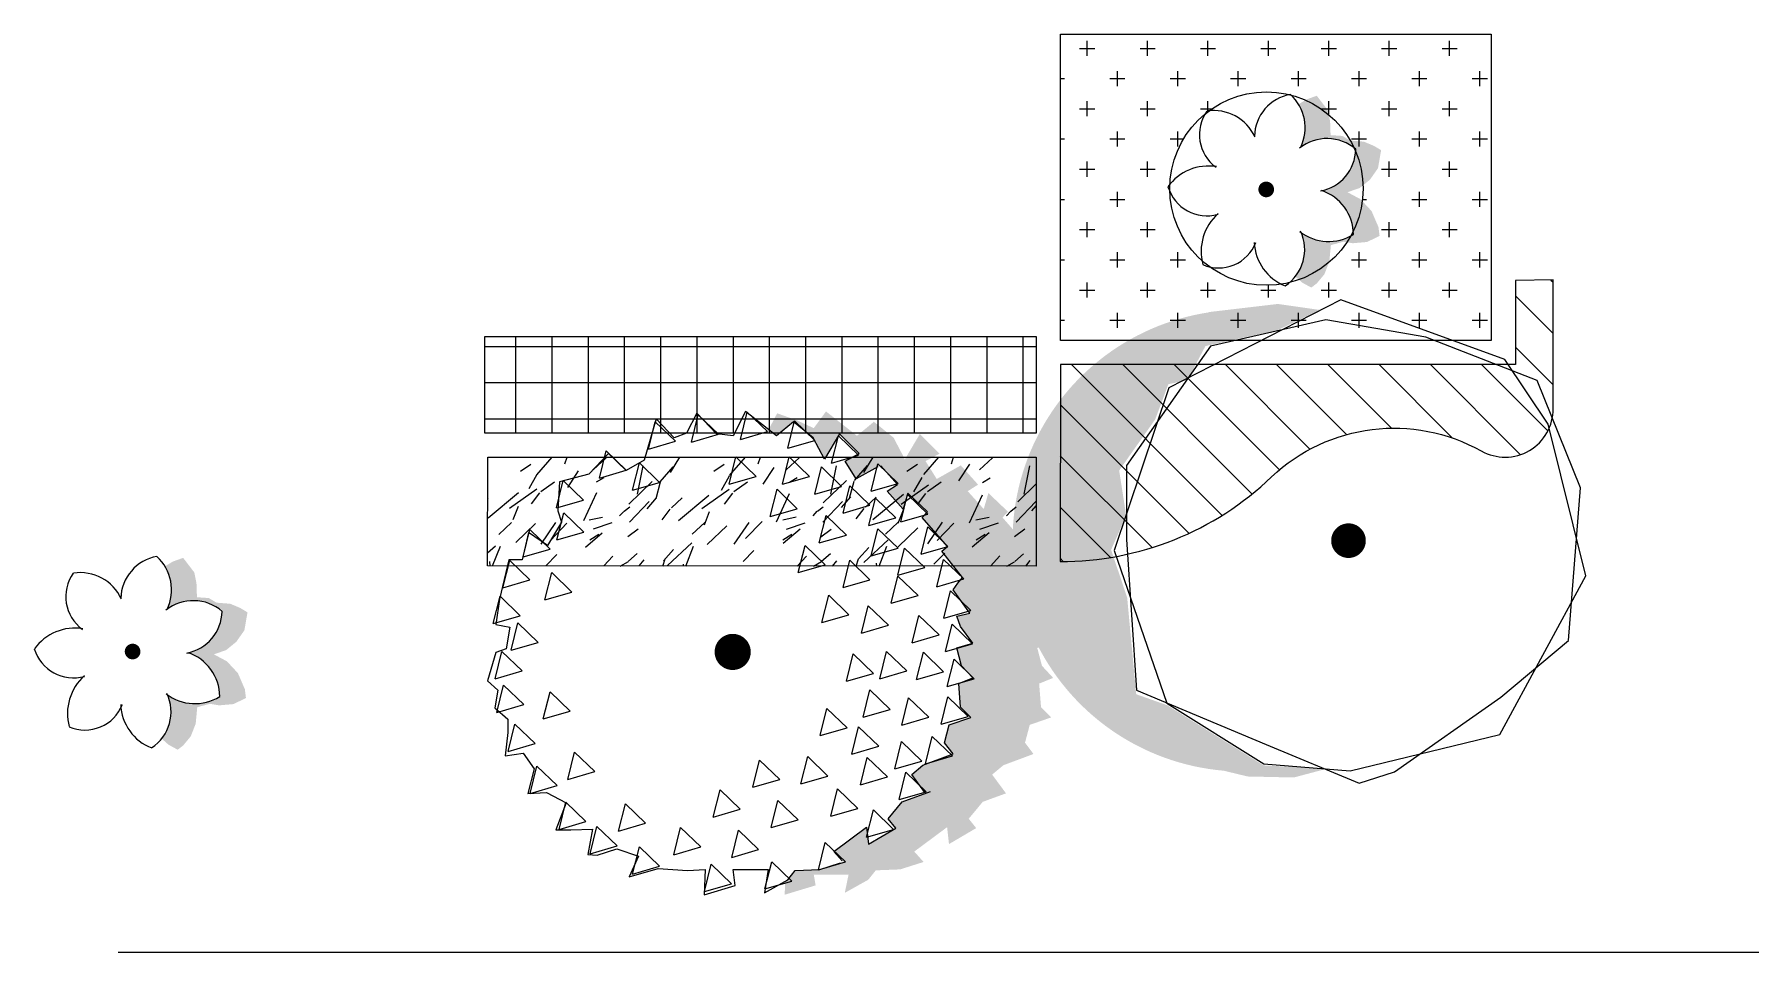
# Model space of a CAD drawing. Header units: feet. Extents: x 919634 to 928945, y 707022 to 708026.
# Drawn here: x 921510.94 to 921546.46, y 707276.41 to 707295.41 of the extents above; entities that cross this region are included whole.
import ezdxf

# ---------------------------------------------------------------- set-up
doc = ezdxf.new("R2010")
doc.units = ezdxf.units.FT
doc.header["$LTSCALE"] = 20
doc.header["$MEASUREMENT"] = 0
for name, color, linetype in [('-u-site-xref', 7, 'Continuous'), ('x-Villa4-LP Block$0$L-002', 253, 'Continuous'), ('x-Villa4-LP Block$0$LK-SHRB-035M', 253, 'Continuous'), ('x-Villa4-LP Block$0$LK-SHRB-TRNK', 253, 'Continuous'), ('x-Villa4-LP Block$0$LK-TREE-013M', 253, 'Continuous'), ('x-Villa4-LP Block$0$LK-TREE-025M', 253, 'Continuous'), ('x-Villa4-LP Block$0$LK-TREE-050M', 253, 'Continuous'), ('x-Villa4-LP Block$0$LK-TREE-TRNK', 253, 'Continuous'), ('x-Villa4-LP Block$0$LP-PATT-SHAR', 253, 'Continuous'), ('x-Villa4-LP Block$0$LP-SHAR-BRDR-CONT', 253, 'Continuous'), ('x-Villa4-LP Block$0$LP-SHRB', 253, 'Continuous'), ('x-Villa4-LP Block$0$LP-TREE', 253, 'Continuous')]:
    doc.layers.add(name, color=color, linetype=linetype)
for name, color, linetype, plot in [('x-Villa4-LP Block$0$-u-site-no_plot', 253, 'Continuous', False), ('x-Villa4-LP Block$0$LK-SHRB-SHAD', 253, 'Continuous', False), ('x-Villa4-LP Block$0$LK-TREE-SHAD', 253, 'Continuous', False), ('x-Villa4-LP Block$0$LK-TREE-SHAD-SM30', 253, 'Continuous', False), ('x-Villa4-LP Block$0$LK-TREE-SHAD-SM40', 253, 'Continuous', False), ('x-Villa4-LP Block$0$LK-TREE-SHAD-SM50', 253, 'Continuous', False)]:
    doc.layers.add(name, color=color, linetype=linetype, plot=plot)
doc.layers.get('-u-site-xref').off()

# ---------------------------------------------------------------- blocks, each defined once
blk = doc.blocks.new('x-Villa4-LP Block$0$SHRUB-TROP-021')
at = {"layer": 'x-Villa4-LP Block$0$LK-SHRB-SHAD'}
blk.add_hatch(color=256, dxfattribs=at).paths.add_polyline_path([(0.568, 0.182), (0.56, 0.166, -0.120302), (0.486, 0.057), (0.477, 0.046), (0.468, 0.042, -0.109158), (0.359, -0.008), (0.364, -0.01, -0.108552), (0.472, -0.078), (0.499, -0.1), (0.513, -0.127, -0.144436), (0.562, -0.288), (0.563, -0.292), (0.511, -0.32), (0.483, -0.325, -0.037199), (0.439, -0.334), (0.422, -0.337), (0.41, -0.336, -0.078012), (0.318, -0.323), (0.294, -0.32), (0.267, -0.303, -0.036485), (0.23, -0.281), (0.237, -0.309, -0.018135), (0.242, -0.329), (0.244, -0.337), (0.245, -0.341, -0.054975), (0.249, -0.401), (0.249, -0.411), (0.247, -0.421, -0.054333), (0.234, -0.479), (0.232, -0.488), (0.228, -0.495, -0.055591), (0.198, -0.549), (0.19, -0.564), (0.232, -0.601), (0.291, -0.633), (0.326, -0.606), (0.375, -0.547), (0.407, -0.465), (0.417, -0.359), (0.499, -0.337), (0.558, -0.347), (0.65, -0.339), (0.731, -0.3), (0.724, -0.243), (0.679, -0.139), (0.608, -0.063), (0.524, -0.018), (0.603, 0.009), (0.669, 0.063), (0.721, 0.137), (0.741, 0.253), (0.694, 0.281), (0.63, 0.308), (0.541, 0.315), (0.491, 0.345), (0.415, 0.35), (0.412, 0.439), (0.398, 0.51), (0.326, 0.604), (0.259, 0.58), (0.21, 0.55), (0.232, 0.51), (0.237, 0.489, -0.111279), (0.249, 0.361), (0.249, 0.352), (0.246, 0.342, -0.060004), (0.224, 0.275), (0.223, 0.273, -0.073716), (0.297, 0.312), (0.299, 0.313), (0.301, 0.313, -0.202635), (0.521, 0.297), (0.533, 0.293), (0.575, 0.263), (0.575, 0.261, -0.002353), (0.577, 0.259, -0.055881), (0.57, 0.198)])
at = {"layer": 'x-Villa4-LP Block$0$LK-SHRB-035M'}
for centre, radius, start, end in [((0.205, 0.336), 0.281, 99.8124, 178.8039), ((-0.041, 0.398), 0.292, 334.3202, 47.3407), ((-0.17, 0.354), 0.261, 144.5008, 233.9817), ((-0.34, 0.213), 0.296, 25.2554, 98.0617), ((0.392, 0.044), 0.284, 49.1324, 128.6056), ((0.3, 0.263), 0.277, 280.4099, 359.1805), ((-0.372, -0.172), 0.323, 80.7702, 144.1242), ((-0.382, 0.093), 0.263, 196.7633, 285.6735), ((0.264, -0.291), 0.298, 0.1344, 72.0768), ((-0.093, -0.4), 0.327, 131.7923, 194.9509), ((-0.029, -0.389), 0.277, 303.2015, 25.5324), ((0.403, -0.034), 0.302, 232.019, 301.8067), ((-0.307, -0.247), 0.259, 246.71, 338.3842), ((0.236, -0.33), 0.313, 182.1854, 248.8532)]:
    blk.add_arc(centre, radius, start, end, dxfattribs=at)
at = {"layer": 'x-Villa4-LP Block$0$LK-SHRB-TRNK', "const_width": 0.05}
blk.add_lwpolyline([(-0.023, 0.011, 1), (0.023, -0.011, 1)], format="xyb", close=True, dxfattribs=at)
blk = doc.blocks.new('x-Villa4-LP Block$0$TREE-EVGR-001')
at = {"layer": 'x-Villa4-LP Block$0$LK-TREE-SHAD'}
blk.add_hatch(color=256, dxfattribs=at).paths.add_polyline_path([(0.109, -0.4758), (0.1079, -0.5039), (0.1722, -0.4845), (0.1683, -0.4622), (0.2405, -0.4622), (0.2327, -0.5), (0.2814, -0.4728), (0.297, -0.4533), (0.3476, -0.4513), (0.3963, -0.4359), (0.3769, -0.4143), (0.4451, -0.3637), (0.449, -0.3988), (0.5055, -0.3656), (0.4899, -0.3462), (0.5191, -0.3111), (0.5673, -0.2935), (0.5386, -0.2546), (0.562, -0.2351), (0.6244, -0.2118), (0.6068, -0.1884), (0.6166, -0.1514), (0.6614, -0.1358), (0.64, -0.1144), (0.6361, -0.0657), (0.6653, -0.054), (0.6419, -0.0287), (0.6322, 0.0083), (0.6653, 0.0181), (0.64, 0.0531), (0.6322, 0.0745), (0.6594, 0.0804), (0.6244, 0.1291), (0.6341, 0.1427), (0.6438, 0.1544), (0.601, 0.2089), (0.6127, 0.2187), (0.5601, 0.279), (0.5717, 0.2907), (0.5308, 0.3297), (0.5211, 0.2966), (0.4879, 0.3336), (0.5094, 0.3472), (0.4735, 0.3871), (0.4236, 0.3589), (0.4003, 0.3959), (0.4295, 0.4115), (0.3886, 0.4524), (0.3574, 0.3998), (0.334, 0.4446), (0.2931, 0.4777), (0.258, 0.4485), (0.1937, 0.4991), (0.1683, 0.4644), (0.1333, 0.4806), (0.0923, 0.4952), (0.0746, 0.4614), (0.091, 0.4485), (0.1261, 0.4777), (0.167, 0.4446), (0.1904, 0.3998), (0.2216, 0.4524), (0.2625, 0.4115), (0.2333, 0.3959), (0.2566, 0.3589), (0.3065, 0.3871), (0.3424, 0.3472), (0.3209, 0.3336), (0.3541, 0.2966), (0.3638, 0.3297), (0.4047, 0.2907), (0.3931, 0.279), (0.4457, 0.2187), (0.434, 0.2089), (0.4768, 0.1544), (0.4671, 0.1427), (0.4574, 0.1291), (0.4924, 0.0804), (0.4652, 0.0745), (0.473, 0.0531), (0.4983, 0.0181), (0.4652, 0.0083), (0.4749, -0.0287), (0.4983, -0.054), (0.4691, -0.0657), (0.473, -0.1144), (0.4944, -0.1358), (0.4496, -0.1514), (0.4398, -0.1884), (0.4574, -0.2118), (0.395, -0.2351), (0.3716, -0.2546), (0.4003, -0.2935), (0.3521, -0.3111), (0.3229, -0.3462), (0.3385, -0.3656), (0.282, -0.3988), (0.2781, -0.3637), (0.2099, -0.4143), (0.2293, -0.4359), (0.1806, -0.4513), (0.13, -0.4533), (0.1144, -0.4728)])
at = {"layer": 'x-Villa4-LP Block$0$LK-TREE-013M'}
for p, q in [((-0.1749, 0.4209), (-0.1609, 0.4775)), ((-0.1189, 0.4371), (-0.1609, 0.4775)), ((-0.0858, 0.4354), (-0.0718, 0.4921)), ((-0.0297, 0.4516), (-0.0718, 0.4921)), ((0.0161, 0.4409), (0.0301, 0.4975)), ((0.0721, 0.4571), (0.0301, 0.4975)), ((0.1143, 0.4227), (0.1284, 0.4793)), ((0.1704, 0.4389), (0.1284, 0.4793)), ((-0.1749, 0.4209), (-0.1189, 0.4371)), ((-0.0858, 0.4354), (-0.0297, 0.4516)), ((0.0161, 0.4409), (0.0721, 0.4571)), ((0.1143, 0.4227), (0.1704, 0.4389)), ((0.2053, 0.3918), (0.2193, 0.4484)), ((0.2614, 0.408), (0.2193, 0.4484)), ((-0.2768, 0.3609), (-0.2628, 0.4175)), ((-0.2208, 0.3771), (-0.2628, 0.4175)), ((-0.2077, 0.3354), (-0.1937, 0.3921)), ((-0.1516, 0.3516), (-0.1937, 0.3921)), ((-0.0076, 0.3482), (0.0065, 0.4048)), ((0.0485, 0.3643), (0.0065, 0.4048)), ((0.1034, 0.3482), (0.1174, 0.4048)), ((0.1595, 0.3643), (0.1174, 0.4048)), ((0.2053, 0.3918), (0.2614, 0.408)), ((-0.2768, 0.3609), (-0.2208, 0.3771)), ((-0.0076, 0.3482), (0.0485, 0.3643)), ((0.1034, 0.3482), (0.1595, 0.3643)), ((0.1702, 0.3272), (0.1842, 0.3838)), ((0.2262, 0.3433), (0.1842, 0.3838)), ((0.2872, 0.3336), (0.3012, 0.3902)), ((0.3432, 0.3498), (0.3012, 0.3902)), ((-0.366, 0.2991), (-0.352, 0.3557)), ((-0.3099, 0.3152), (-0.352, 0.3557)), ((-0.2077, 0.3354), (-0.1516, 0.3516)), ((0.0779, 0.2809), (0.092, 0.3375)), ((0.134, 0.297), (0.092, 0.3375)), ((0.1702, 0.3272), (0.2262, 0.3433)), ((0.229, 0.2882), (0.243, 0.3448)), ((0.285, 0.3043), (0.243, 0.3448)), ((0.2872, 0.3336), (0.3432, 0.3498)), ((0.349, 0.27), (0.3631, 0.3266)), ((0.4051, 0.2861), (0.3631, 0.3266)), ((-0.366, 0.2991), (-0.3099, 0.3152)), ((-0.3648, 0.2323), (-0.3507, 0.2889)), ((-0.3087, 0.2485), (-0.3507, 0.2889)), ((0.0779, 0.2809), (0.134, 0.297)), ((0.229, 0.2882), (0.285, 0.3043)), ((0.2824, 0.2625), (0.2964, 0.3191)), ((0.3384, 0.2786), (0.2964, 0.3191)), ((0.349, 0.27), (0.4051, 0.2861)), ((-0.4351, 0.1972), (-0.4211, 0.2539)), ((-0.3791, 0.2134), (-0.4211, 0.2539)), ((0.1798, 0.2263), (0.1939, 0.283)), ((0.2359, 0.2425), (0.1939, 0.283)), ((0.2824, 0.2625), (0.3384, 0.2786)), ((0.2872, 0.1991), (0.3012, 0.2557)), ((0.3432, 0.2152), (0.3012, 0.2557)), ((0.3909, 0.2027), (0.4049, 0.2593)), ((0.4469, 0.2189), (0.4049, 0.2593)), ((-0.3648, 0.2323), (-0.3087, 0.2485)), ((0.1362, 0.1645), (0.1502, 0.2211)), ((0.1922, 0.1807), (0.1502, 0.2211)), ((0.1798, 0.2263), (0.2359, 0.2425)), ((0.2872, 0.1991), (0.3432, 0.2152)), ((0.3428, 0.159), (0.3568, 0.2156)), ((0.3988, 0.1752), (0.3568, 0.2156)), ((0.3909, 0.2027), (0.4469, 0.2189)), ((-0.4769, 0.1331), (-0.4629, 0.1898)), ((-0.4209, 0.1493), (-0.4629, 0.1898)), ((-0.4351, 0.1972), (-0.3791, 0.2134)), ((0.1362, 0.1645), (0.1922, 0.1807)), ((0.229, 0.1336), (0.243, 0.1902)), ((0.285, 0.1498), (0.243, 0.1902)), ((0.4236, 0.1354), (0.4377, 0.192)), ((0.4797, 0.1516), (0.4377, 0.192)), ((-0.4769, 0.1331), (-0.4209, 0.1493)), ((-0.3896, 0.1081), (-0.3756, 0.1648)), ((-0.3336, 0.1243), (-0.3756, 0.1648)), ((0.229, 0.1336), (0.285, 0.1498)), ((0.329, 0.1009), (0.3431, 0.1575)), ((0.3428, 0.159), (0.3988, 0.1752)), ((0.3851, 0.117), (0.3431, 0.1575)), ((0.4236, 0.1354), (0.4797, 0.1516)), ((-0.497, 0.0591), (-0.4829, 0.1157)), ((-0.4409, 0.0752), (-0.4829, 0.1157)), ((-0.3896, 0.1081), (-0.3336, 0.1243)), ((0.1853, 0.0609), (0.1993, 0.1175)), ((0.2413, 0.077), (0.1993, 0.1175)), ((0.329, 0.1009), (0.3851, 0.117)), ((0.4382, 0.07), (0.4522, 0.1266)), ((0.4942, 0.0861), (0.4522, 0.1266)), ((-0.497, 0.0591), (-0.4409, 0.0752)), ((0.1853, 0.0609), (0.2413, 0.077)), ((0.2672, 0.0391), (0.2812, 0.0957)), ((0.3232, 0.0552), (0.2812, 0.0957)), ((0.3727, 0.0191), (0.3867, 0.0757)), ((0.4287, 0.0352), (0.3867, 0.0757)), ((0.4382, 0.07), (0.4942, 0.0861)), ((-0.4597, 0.0038), (-0.4457, 0.0604)), ((-0.4036, 0.0199), (-0.4457, 0.0604)), ((0.2672, 0.0391), (0.3232, 0.0552)), ((0.4418, 0.0009), (0.4559, 0.0575)), ((0.4979, 0.017), (0.4559, 0.0575)), ((-0.4933, -0.0555), (-0.4793, 0.0011)), ((-0.4373, -0.0393), (-0.4793, 0.0011)), ((-0.4597, 0.0038), (-0.4036, 0.0199)), ((0.3054, -0.0555), (0.3194, 0.0011)), ((0.3614, -0.0393), (0.3194, 0.0011)), ((0.3727, 0.0191), (0.4287, 0.0352)), ((0.4418, 0.0009), (0.4979, 0.017)), ((0.2362, -0.061), (0.2503, -0.0043)), ((0.2923, -0.0448), (0.2503, -0.0043)), ((0.3818, -0.0573), (0.3958, -0.0007)), ((0.4378, -0.0412), (0.3958, -0.0007)), ((0.4455, -0.0719), (0.4595, -0.0152)), ((0.5015, -0.0557), (0.4595, -0.0152)), ((-0.4933, -0.0555), (-0.4373, -0.0393)), ((-0.4899, -0.1256), (-0.4759, -0.0689)), ((-0.4338, -0.1094), (-0.4759, -0.0689)), ((0.2362, -0.061), (0.2923, -0.0448)), ((0.3054, -0.0555), (0.3614, -0.0393)), ((0.3818, -0.0573), (0.4378, -0.0412)), ((0.4455, -0.0719), (0.5015, -0.0557)), ((-0.3933, -0.1391), (-0.3792, -0.0825)), ((-0.3372, -0.123), (-0.3792, -0.0825)), ((0.2708, -0.1355), (0.2848, -0.0789)), ((0.3269, -0.1193), (0.2848, -0.0789)), ((0.3509, -0.1519), (0.3649, -0.0953)), ((0.4069, -0.1357), (0.3649, -0.0953)), ((0.4327, -0.1501), (0.4468, -0.0934)), ((0.4888, -0.1339), (0.4468, -0.0934)), ((-0.4899, -0.1256), (-0.4338, -0.1094)), ((-0.3933, -0.1391), (-0.3372, -0.123)), ((0.1817, -0.1737), (0.1957, -0.1171)), ((0.2377, -0.1575), (0.1957, -0.1171)), ((0.2708, -0.1355), (0.3269, -0.1193)), ((0.3509, -0.1519), (0.4069, -0.1357)), ((0.4327, -0.1501), (0.4888, -0.1339)), ((-0.466, -0.2064), (-0.452, -0.1498)), ((-0.41, -0.1903), (-0.452, -0.1498)), ((0.1817, -0.1737), (0.2377, -0.1575)), ((0.2471, -0.2119), (0.2612, -0.1553)), ((0.3032, -0.1957), (0.2612, -0.1553)), ((0.4, -0.2319), (0.414, -0.1753)), ((0.456, -0.2157), (0.414, -0.1753)), ((-0.466, -0.2064), (-0.41, -0.1903)), ((-0.3423, -0.2646), (-0.3283, -0.208)), ((-0.2863, -0.2484), (-0.3283, -0.208)), ((0.2471, -0.2119), (0.3032, -0.1957)), ((0.3363, -0.2428), (0.3503, -0.1862)), ((0.3923, -0.2266), (0.3503, -0.1862)), ((-0.4206, -0.2937), (-0.4065, -0.2371)), ((-0.3645, -0.2775), (-0.4065, -0.2371)), ((-0.3423, -0.2646), (-0.2863, -0.2484)), ((0.0416, -0.281), (0.0556, -0.2244)), ((0.0976, -0.2648), (0.0556, -0.2244)), ((0.1416, -0.2737), (0.1557, -0.2171)), ((0.1977, -0.2575), (0.1557, -0.2171)), ((0.2653, -0.2755), (0.2794, -0.2189)), ((0.3214, -0.2594), (0.2794, -0.2189)), ((0.3363, -0.2428), (0.3923, -0.2266)), ((0.4, -0.2319), (0.456, -0.2157)), ((-0.4206, -0.2937), (-0.3645, -0.2775)), ((0.0416, -0.281), (0.0976, -0.2648)), ((0.1416, -0.2737), (0.1977, -0.2575)), ((0.2035, -0.341), (0.2175, -0.2844)), ((0.2595, -0.3248), (0.2175, -0.2844)), ((0.2653, -0.2755), (0.3214, -0.2594)), ((0.3454, -0.3064), (0.3594, -0.2498)), ((0.4014, -0.2903), (0.3594, -0.2498)), ((-0.3605, -0.3683), (-0.3465, -0.3116)), ((-0.3045, -0.3521), (-0.3465, -0.3116)), ((-0.2368, -0.3719), (-0.2228, -0.3153)), ((-0.1808, -0.3557), (-0.2228, -0.3153)), ((-0.0403, -0.3428), (-0.0263, -0.2862)), ((0.0157, -0.3266), (-0.0263, -0.2862)), ((0.0798, -0.3646), (0.0938, -0.308)), ((0.1358, -0.3485), (0.0938, -0.308)), ((0.3454, -0.3064), (0.4014, -0.2903)), ((-0.3605, -0.3683), (-0.3045, -0.3521)), ((-0.2368, -0.3719), (-0.1808, -0.3557)), ((-0.0403, -0.3428), (0.0157, -0.3266)), ((0.0798, -0.3646), (0.1358, -0.3485)), ((0.2035, -0.341), (0.2595, -0.3248)), ((0.2781, -0.3846), (0.2921, -0.328)), ((0.3341, -0.3685), (0.2921, -0.328)), ((-0.2957, -0.4188), (-0.2817, -0.3621)), ((-0.2397, -0.4026), (-0.2817, -0.3621)), ((-0.1222, -0.421), (-0.1082, -0.3644)), ((-0.0661, -0.4048), (-0.1082, -0.3644)), ((-0.0021, -0.4264), (0.0119, -0.3698)), ((0.0539, -0.4103), (0.0119, -0.3698)), ((0.2781, -0.3846), (0.3341, -0.3685)), ((-0.2957, -0.4188), (-0.2397, -0.4026)), ((-0.2077, -0.461), (-0.1937, -0.4044)), ((-0.1516, -0.4448), (-0.1937, -0.4044)), ((-0.1222, -0.421), (-0.0661, -0.4048)), ((-0.0021, -0.4264), (0.0539, -0.4103)), ((0.178, -0.4519), (0.192, -0.3953)), ((0.2341, -0.4357), (0.192, -0.3953)), ((-0.2077, -0.461), (-0.1516, -0.4448)), ((-0.0585, -0.4974), (-0.0445, -0.4407)), ((-0.0025, -0.4812), (-0.0445, -0.4407)), ((0.067, -0.4919), (0.0811, -0.4353)), ((0.1231, -0.4757), (0.0811, -0.4353)), ((0.178, -0.4519), (0.2341, -0.4357)), ((-0.0585, -0.4974), (-0.0025, -0.4812)), ((0.067, -0.4919), (0.1231, -0.4757))]:
    blk.add_line(p, q, dxfattribs=at)
at = {"layer": 'x-Villa4-LP Block$0$LK-TREE-050M'}
for points in [[(0.3015, 0.3842), (0.2566, 0.3589), (0.2333, 0.3959), (0.2625, 0.4115), (0.2216, 0.4524), (0.1904, 0.3998), (0.167, 0.4446), (0.1261, 0.4777), (0.091, 0.4485), (0.0267, 0.4991), (0.0013, 0.4485), (-0.0337, 0.4524), (-0.0747, 0.4952), (-0.0961, 0.4543), (-0.1214, 0.4446), (-0.1585, 0.4835), (-0.1838, 0.3979), (-0.2208, 0.3764), (-0.2578, 0.4115), (-0.2988, 0.3686), (-0.3592, 0.3531), (-0.3631, 0.2927), (-0.3553, 0.2693), (-0.3845, 0.2206), (-0.4235, 0.2479), (-0.4371, 0.1914), (-0.4644, 0.1914), (-0.4839, 0.1096), (-0.4917, 0.057), (-0.4625, 0.0512), (-0.4703, 0.0064), (-0.4917, -0.0014), (-0.5092, -0.0599), (-0.4878, -0.0793), (-0.4936, -0.1163), (-0.4664, -0.1397), (-0.4664, -0.167), (-0.4722, -0.2157), (-0.4352, -0.2098), (-0.4118, -0.2429), (-0.4254, -0.2936), (-0.3865, -0.2916), (-0.3455, -0.3131), (-0.367, -0.3695), (-0.3358, -0.3695), (-0.291, -0.3676), (-0.3007, -0.4202), (-0.2812, -0.4221), (-0.2403, -0.4085), (-0.1955, -0.4241), (-0.215, -0.4669), (-0.1546, -0.4494), (-0.0941, -0.4533), (-0.0571, -0.4513), (-0.0591, -0.5039), (0.0052, -0.4845), (0.0013, -0.4513), (0.0735, -0.4513), (0.0657, -0.5), (0.1144, -0.4728), (0.13, -0.4533), (0.1806, -0.4513), (0.2235, -0.4377)], [(0.3989, -0.2916), (0.3716, -0.2546), (0.395, -0.2351), (0.4574, -0.2118), (0.4398, -0.1884), (0.4496, -0.1514), (0.4944, -0.1358), (0.473, -0.1144), (0.4691, -0.0657), (0.4983, -0.054), (0.4749, -0.0287), (0.4652, 0.0083), (0.4983, 0.0181), (0.473, 0.0531), (0.4652, 0.0745), (0.4924, 0.0804), (0.4574, 0.1291), (0.4671, 0.1427), (0.4768, 0.1544), (0.434, 0.2089), (0.4457, 0.2187), (0.3931, 0.279), (0.4047, 0.2907), (0.3638, 0.3297), (0.3541, 0.2966), (0.3209, 0.3336), (0.3424, 0.3472), (0.3073, 0.3862)], [(0.2274, -0.4338), (0.2099, -0.4143), (0.2781, -0.3637), (0.282, -0.3988), (0.3385, -0.3656), (0.3229, -0.3462), (0.3521, -0.3111), (0.4106, -0.2897)]]:
    blk.add_lwpolyline(points, dxfattribs=at)
at = {"layer": 'x-Villa4-LP Block$0$LK-TREE-TRNK', "const_width": 0.0375}
blk.add_lwpolyline([(-0.007, -0.0174, 1), (0.007, 0.0174, 1)], format="xyb", close=True, dxfattribs=at)
blk = doc.blocks.new('x-Villa4-LP Block$0$TREE-SIMP-007')
at = {"layer": 'x-Villa4-LP Block$0$LK-TREE-SHAD'}
blk.add_hatch(color=256, dxfattribs=at).paths.add_polyline_path([(0.0446, 0.4933), (0.1186, 0.5129), (0.2186, 0.5107), (0.362, 0.476), (0.4816, 0.4108), (0.5968, 0.2935), (0.6686, 0.0957), (0.6708, -0.0759), (0.6294, -0.2193), (0.5555, -0.3345), (0.436, -0.4301), (0.3012, -0.4952), (0.1533, -0.5126), (0.062, -0.4996), (0.1533, -0.4561), (0.3099, -0.4214), (0.349, -0.3475), (0.3903, -0.3388), (0.4186, -0.2628), (0.4968, -0.152), (0.4816, -0.0542), (0.5142, 0.0197), (0.4794, 0.124), (0.4599, 0.3326), (0.3925, 0.3565), (0.1838, 0.4868)])
at = {"layer": 'x-Villa4-LP Block$0$LK-TREE-SHAD-SM30'}
h = blk.add_hatch(color=256, dxfattribs=at)
edge = h.paths.add_edge_path()
edge.add_arc((0.2278, 0), 0.5, 268.9557, 451.0443)
edge.add_arc((0.2096, 0), 0.5, -88.9557, 88.9557, ccw=False)
at = {"layer": 'x-Villa4-LP Block$0$LK-TREE-SHAD-SM40'}
h = blk.add_hatch(color=256, dxfattribs=at)
edge = h.paths.add_edge_path()
edge.add_arc((0.2096, 0), 0.5, 271.0443, 448.9557)
edge.add_arc((0.2096, 0), 0.5, 88.9557, 91.3924)
edge.add_arc((0.1853, 0), 0.5, -88.6076, 88.6076, ccw=False)
edge.add_arc((0.2096, 0), 0.5, 268.6076, 271.0443)
at = {"layer": 'x-Villa4-LP Block$0$LK-TREE-SHAD-SM50'}
h = blk.add_hatch(color=256, dxfattribs=at)
edge = h.paths.add_edge_path()
edge.add_arc((0.1853, 0), 0.5, 271.3924, 448.6076)
edge.add_arc((0.1853, 0), 0.5, 88.6076, 95.2219)
edge.add_arc((0.1591, -0.0014), 0.4997, -86.0659, 92.2148, ccw=False)
edge.add_arc((0.1853, 0), 0.5, 270.9269, 271.3924)
at = {"layer": 'x-Villa4-LP Block$0$LK-TREE-025M'}
blk.add_lwpolyline([(-0.0996, 0.5009), (-0.3296, 0.3389), (-0.4764, 0.2162), (-0.5027, -0.1144), (-0.4085, -0.3466), (-0.1675, -0.4407), (0.0494, -0.4779), (0.2992, -0.421), (0.4811, -0.1626), (0.4811, -0.0028), (0.4592, 0.3235), (0.1787, 0.4418), (-0.0229, 0.525)], close=True, dxfattribs=at)
at = {"layer": 'x-Villa4-LP Block$0$LK-TREE-050M'}
blk.add_lwpolyline([(-0.0032, 0.4987), (-0.3274, 0.4199), (-0.5137, 0.0761), (-0.4326, -0.2524), (-0.3384, -0.3925), (0.0166, -0.5217), (0.3891, -0.3312), (0.5074, 0.0213), (0.3934, 0.352), (0.1831, 0.4834)], close=True, dxfattribs=at)
at = {"layer": 'x-Villa4-LP Block$0$LK-TREE-TRNK', "const_width": 0.0375}
blk.add_lwpolyline([(-0.0187, 0, 1), (0.0188, 0, 1)], format="xyb", close=True, dxfattribs=at)
blk = doc.blocks.new('x-Villa4-LP Block', base_point=(60.568, -25.046, 0))
at = {"layer": 'x-Villa4-LP Block$0$LP-PATT-SHAR'}
h = blk.add_hatch(dxfattribs=at)
h.set_pattern_fill('CROSS', color=256, scale=2.5)
h.set_pattern_definition([(0, (80.0711, -12.3798), (0.625, 0.625), [0.3125, -0.9375]), (90, (80.22735, -12.5361), (-0.625, 0.625), [0.3125, -0.9375])])
h.paths.add_polyline_path([(80.071, -6.046), (88.984, -6.046), (88.984, -12.38), (80.071, -12.38)])
edge = h.paths.add_edge_path(flags=16)
edge.add_arc((84.334, -9.239), 2, 0, 360)
h = blk.add_hatch(dxfattribs=at)
h.set_pattern_fill('ANSI31', color=256, scale=6, angle=270)
h.set_pattern_definition([(315, (922353.1856, 708079.99876), (0.5303300859, 0.5303300859), [])])
edge = h.paths.add_edge_path()
edge.add_line((80.07, -12.88), (80.063, -16.952))
edge.add_arc((80.093, -10.673), 6.279, 269.7324, 313.8291)
edge.add_arc((86.974, -17.881), 3.686, 60.6837, 133.4067, ccw=False)
edge.add_arc((89.268, -13.794), 1, 240.6837, 360.1887)
edge.add_line((90.268, -13.791), (90.264, -11.129))
edge.add_line((90.264, -11.129), (89.484, -11.137))
edge.add_line((89.484, -11.137), (89.484, -12.88))
edge.add_line((89.484, -12.88), (80.07, -12.88))
h = blk.add_hatch(dxfattribs=at)
h.set_pattern_fill('ANSI37', color=256, scale=6, angle=45)
h.set_pattern_definition([(90, (67.15514, -14.29665), (-0.75, 0), []), (180, (67.15514, -14.29665), (-6e-17, -0.75), [])])
h.paths.add_polyline_path([(68.157, -14.296), (68.16, -12.296), (79.571, -12.296), (79.571, -14.296)])
h = blk.add_hatch(dxfattribs=at)
h.set_pattern_fill('LAFX-C235-MULCH', color=256, scale=4, pattern_type=2)
h.set_pattern_definition([(4.236394799, (922375.95116, 708263.2933), (-55.999999999963, -3.999999999998), [0.196788, -108.099101158]), (11.88865804, (922378.37884, 708265.32122), (-19.999999999988, -3.999999999987), [0.28226, -77.38369009]), (18.758650348, (922374.78816, 708264.8415), (-12.0013524932457, -3.9959402314204), [0.40684, -210.837088112]), (26.56505118, (922374.9626, 708263.664), (4, 4), [0.195036, -8.749234976]), (29.291362171, (922374.88264, 708264.28914), (-99.999999999965, -56.000000000016), [0.34172, -187.700846983]), (30.579226873, (922378.53148, 708266.10634), (-67.999999999959, -39.999999999993), [0.18574, -102.029717959]), (30.96375653, (922377.6447, 708264.0565), (-8, -4), [0.59336, -22.730447795]), (31.607502246, (922378.38612, 708264.9069), (-20.000000000025, -11.99999999999), [0.2219, -60.835449442]), (33.69006753, (922376.9542, 708262.3266), (-8, -4), [0.262072, -14.160132096]), (34.69515353, (922377.3758, 708265.90998), (-12, -7.99999999999), [0.34478, -62.900773356]), (35.188743132, (922376.38724, 708261.92678), (-107.9704025626283, -76.042042124729), [0.69372, -214.601423458]), (35.753887254, (922378.10992, 708263.67126), (-28.000000000026, -19.999999999992), [0.44784, -122.775543857]), (36.41637852, (922375.63132, 708263.45318), (-76.0141497079345, -55.980791742727), [0.55096, -208.255153236]), (36.869897646, (922375.1007, 708265.5029), (-12, -8), [0.145372, -19.854628052]), (37.184706453, (922375.1734, 708264.97234), (-16, -11.999999999985), [0.26458, -145.337616847]), (38.990994042, (922376.60532, 708264.20914), (-20.000000000004, -16), [0.196388, -107.877662002]), (39.61068824, (922376.26368, 708265.34302), (-91.999999999979, -75.999999999911), [0.82084, -149.751405045]), (40.502848385, (922378.02996, 708265.02322), (-135.96590655979, -116.039959726762), [0.45884, -215.170467848]), (41.34777722, (922375.18068, 708264.45634), (-31.999999999918, -27.999999999934), [0.24204, -132.964550145]), (42.580490783, (922378.46608, 708262.3629), (-47.999999999929, -43.9999999998675), [0.365244, -200.632269924]), (42.847037211, (922375.60224, 708264.68158), (-107.9619766122515, -100.041049604313), [0.68404, -222.92273816]), (43.363422958, (922376.52536, 708265.03774), (-68.00000000008, -64.000000000112), [0.359924, -98.675423192]), (43.958373324, (922376.80884, 708264.7979), (-107.999999999842, -103.999999999884), [0.56544, -155.023745074]), (44.028978069, (922376.06016, 708265.54654), (-116.000000000174, -112.000000000087), [0.303284, -166.597884011]), (44.118596003, (922374.90448, 708262.23934), (-123.941391475146, -120.060532562702), [0.6684, -177.545118527]), (45.909380449, (922377.50664, 708264.3981), (120.000000000068, 124.0000000000745), [0.32384, -177.889514997]), (46.193489424, (922378.04448, 708264.55074), (88.040753431885, 91.961001164119), [0.49352, -132.472645292]), (46.494333591, (922378.79316, 708265.6701), (71.966124761553, 76.032078012109), [0.59128, -109.753650142]), (47.290610043, (922378.53148, 708264.20186), (44.00000000005, 47.99999999999), [0.51436, -70.252845592]), (47.290610043, (922375.01348, 708265.40834), (44.00000000005, 47.99999999999), [0.1286, -70.638629437]), (47.815556684, (922375.95116, 708264.51442), (76.0000000000326, 84.000000000003), [0.3139, -172.428683982]), (48.6913859865, (922377.29584, 708262.25387), (27.9999999999734, 32.0000000000245), [0.63864, -175.088416463]), (48.945186229, (922375.56592, 708265.53926), (80.000000000142, 92.000000000041), [0.298808, -164.139629128]), (49.289153329, (922375.4932, 708262.43558), (23.989608738123, 28.008903452132), [0.41232, -189.619247558]), (50.527540152, (922375.10071, 708263.98378), (35.99999999987, 43.999999999912), [0.64028, -87.450565172]), (50.599339337, (922377.45572, 708263.57674), (35.999999999971, 43.999999999932), [0.26338, -144.677987345]), (51.666659891, (922378.76408, 708263.07522), (59.999999999906, 75.999999999877), [0.398448, -218.873072077]), (52.12501635, (922376.80156, 708263.95474), (12, 16), [0.165748, -45.441267482]), (52.523820439, (922375.893, 708265.3285), (52.000000000033, 67.999999999948), [0.274768, -150.933697007]), (52.744710546, (922376.16192, 708262.9153), (12.005711480502, 15.995714796359), [0.64836, -124.95417419]), (52.853313302, (922378.01544, 708262.8935), (11.999999999988, 15.999999999997), [0.300924, -165.301008913]), (52.853313302, (922374.90446, 708262.84262), (11.999999999988, 15.999999999997), [0.60184, -165.00008547]), (53.426969021, (922377.2086, 708265.68466), (80.000000000007, 108.000000000085), [0.280572, -154.1215009]), (55.0079798, (922378.55328, 708263.6349), (8, 11.99999999998), [0.266172, -48.560048848]), (55.581635521, (922377.23768, 708264.00562), (51.972638821297, 76.018713577112), [0.4758, -169.27695965]), (55.885527055, (922377.38304, 708264.8197), (7.999999999982, 11.999999999992), [0.54432, -149.228841408]), (56.30993247, (922376.7071, 708262.7481), (4, 8), [0.7338, -13.688400686]), (56.30993247, (922375.7912, 708263.0534), (4, 8), [0.28828, -14.133924795]), (56.59217541, (922378.30616, 708265.76462), (108.055268550855, 163.9635902827126), [0.40924, -210.379751976]), (57.14427805, (922374.73728, 708263.3151), (36.026561411081, 55.982915901847), [0.41532, -147.151605013]), (57.99461679, (922376.06016, 708262.30475), (12, 19.99999999998), [0.41144, -37.324493665]), (60.708637829, (922377.12864, 708261.95586), (56.0000000000163, 99.999999999965), [0.3417, -187.700846983]), (62.8188889145, (922376.4672, 708263.94018), (4.000000000004, 7.9999999999994), [0.302324, -166.07075002]), (65.1794586645, (922377.89184, 708265.6265), (23.980169848585, 52.0091477917293), [0.64068, -237.38454054]), (66.250505507, (922376.27824, 708262.65366), (27.999999999995, 63.999999999887), [0.397056, -108.854947861]), (68.19859051, (922376.33636, 708264.26726), (4, 12), [0.548, -20.9926629]), (68.4590240815, (922376.78704, 708265.28486), (51.999999999908, 132.000000000026), [0.296948, -163.116638836]), (69.102234501, (922375.47868, 708263.05342), (31.960799133383, 84.014923190774), [0.42792, -145.174275512]), (69.227745318, (922378.68412, 708262.86442), (11.999999999969, 31.999999999995), [0.225444, -123.83905563]), (70.346175942, (922377.23768, 708262.96618), (4.000000000006, 11.999999999987), [0.64832, -58.815942178]), (70.974393962, (922377.87004, 708262.47194), (4.000000000009, 12.000000000004), [0.44592, -122.256954237]), (71.56505118, (922375.7549, 708263.9257), (-2e-12, 4), [0.6206, -12.028506916]), (72.9794743885, (922377.78284, 708263.04614), (43.999999999947, 144.0000000000047), [0.372476, -204.60557188]), (74.84593195, (922375.76216, 708265.76462), (39.9999999999455, 147.9999999999274), [0.361464, -198.555606126]), (78.690067526, (922375.3769, 708261.8541), (-6e-13, 4), [0.593, -19.803074536]), (79.9194020125, (922378.437, 708262.98074), (11.999999999941, 67.999999999958), [0.66444, -182.1578872]), (93.066485501, (922376.82336, 708263.5477), (3.963425912546, -76.001916127446), [0.40764, -147.80843339])])
h.paths.add_polyline_path([(79.571, -14.796), (79.571, -17.047), (68.217, -17.046), (68.22, -14.796)])
at = {"layer": 'x-Villa4-LP Block$0$-u-site-no_plot'}
blk.add_line((140.571, -25.046, 0), (60.568, -25.046, 0), dxfattribs=at)
at = {"layer": 'x-Villa4-LP Block$0$L-002', "elevation": 0}
blk.add_lwpolyline([(79.571, -14.796), (79.571, -17.047), (68.217, -17.046), (68.22, -14.796)], close=True, dxfattribs=at)
at = {"layer": 'x-Villa4-LP Block$0$LP-SHAR-BRDR-CONT', "elevation": 0}
for points in [[(80.071, -6.046), (88.984, -6.046), (88.984, -12.38), (80.071, -12.38)], [(68.157, -14.296), (68.16, -12.296), (79.571, -12.296), (79.571, -14.296)]]:
    blk.add_lwpolyline(points, close=True, dxfattribs=at)
blk.add_lwpolyline([(80.07, -12.88), (80.063, -16.952, 0.194818), (84.441, -15.202, -0.328411), (88.779, -14.666, 0.574474), (90.268, -13.791), (90.264, -11.129), (89.484, -11.137), (89.484, -12.88)], format="xyb", close=True, dxfattribs=at)
at = {"layer": 'x-Villa4-LP Block$0$LP-TREE'}
blk.add_circle((84.334, -9.239, 0), 2, dxfattribs=at)
at = {"layer": 'x-Villa4-LP Block$0$LP-SHRB', "xscale": 3.208701422234521, "yscale": 3.208701422234521, "zscale": 3.319641774876093}
for p in [(84.329, -9.255, 0), (60.87, -18.816, 0)]:
    blk.add_blockref('x-Villa4-LP Block$0$SHRUB-TROP-021', p, dxfattribs=at)
at = {"layer": 'x-Villa4-LP Block$0$LP-TREE', "xscale": 9.553646090099173, "yscale": 9.553646090099173, "zscale": 9.733612224634927, "rotation": 180.0002388827152}
blk.add_blockref('x-Villa4-LP Block$0$TREE-SIMP-007', (86.032, -16.522, 0), dxfattribs=at)
at = {"layer": 'x-Villa4-LP Block$0$LP-TREE', "xscale": 9.969515389928135, "yscale": 9.969515389928135, "zscale": 9.553646090099173}
blk.add_blockref('x-Villa4-LP Block$0$TREE-EVGR-001', (73.288, -18.824, 0), dxfattribs=at)

msp = doc.modelspace()

# ---------------------------------------------------------------- block references
at = {"layer": '-u-site-xref'}
msp.add_blockref('x-Villa4-LP Block', (921512.672, 707276.411, 0.014), dxfattribs=at)

doc.saveas('drawing.dxf')
